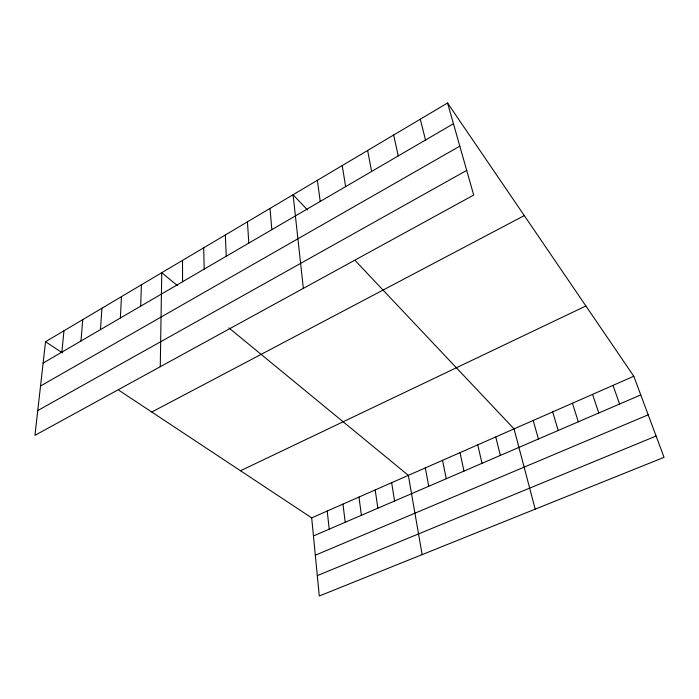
<?xml version="1.0" encoding="UTF-8"?>
<svg xmlns="http://www.w3.org/2000/svg" width="699" height="699" viewBox="0 0 699 699"><rect width="100%" height="100%" fill="white"/><g stroke="black" fill="none" stroke-linecap="round" stroke-linejoin="round"><path stroke-width="1.05" d="M160.263 366.722L161.749 272.724L177.476 285.646M140.682 306.171L141.399 284.799M120.377 318.019L121.46 296.638M100.481 329.622L101.923 308.242M80.979 340.998L82.762 319.626M61.861 352.147L63.967 330.784M45.54 341.724L34.95 435.346L473.704 195.073L447.561 103.006L45.54 341.724L62.272 352.794M43.12 363.078L453.441 123.732M40.533 386.005L459.811 146.17M37.755 410.558L466.696 170.399M151.779 412.034L524.294 215.589M240.5 470.75L585.902 305.979M311.684 517.863L633.792 376.245L664.05 457.329L319.286 595.994L311.684 517.863L118.891 390.269M313.449 535.958L640.756 394.909M315.319 555.207L648.191 414.83M317.302 575.618L656.108 436.045M228.87 327.875L408.356 475.355L422.144 554.63M307.508 210.015L293.082 194.733L303.357 288.364M355.459 260.832L514.053 428.889L535.198 509.152M447.561 103.006L633.792 376.245M612.997 385.385L619.594 404.031M592.56 394.376L598.781 412.995M572.446 403.218L578.318 421.812M552.664 411.912L558.195 430.488M533.206 420.466L538.405 439.016M420.291 119.197L425.508 140.027M495.757 436.936L500.335 455.425M477.74 444.852L482.022 463.315M393.659 135.012L398.247 155.929M459.994 452.655L463.996 471.082M442.528 460.335L446.242 478.736M367.639 150.46L371.623 171.456M425.315 467.902L428.758 486.268M342.222 165.558L345.629 186.624M391.65 482.703L394.586 501M375.188 489.938L377.871 508.199M317.372 180.307L320.229 201.443M358.963 497.076L361.409 515.294M342.982 504.101L345.192 522.284M327.219 511.03L329.203 529.169M270.015 208.433L271.85 229.656M247.446 221.836L248.809 243.103M225.34 234.951L226.258 256.253M203.706 247.804L204.178 269.132M182.509 260.386L182.57 281.732"/></g></svg>
